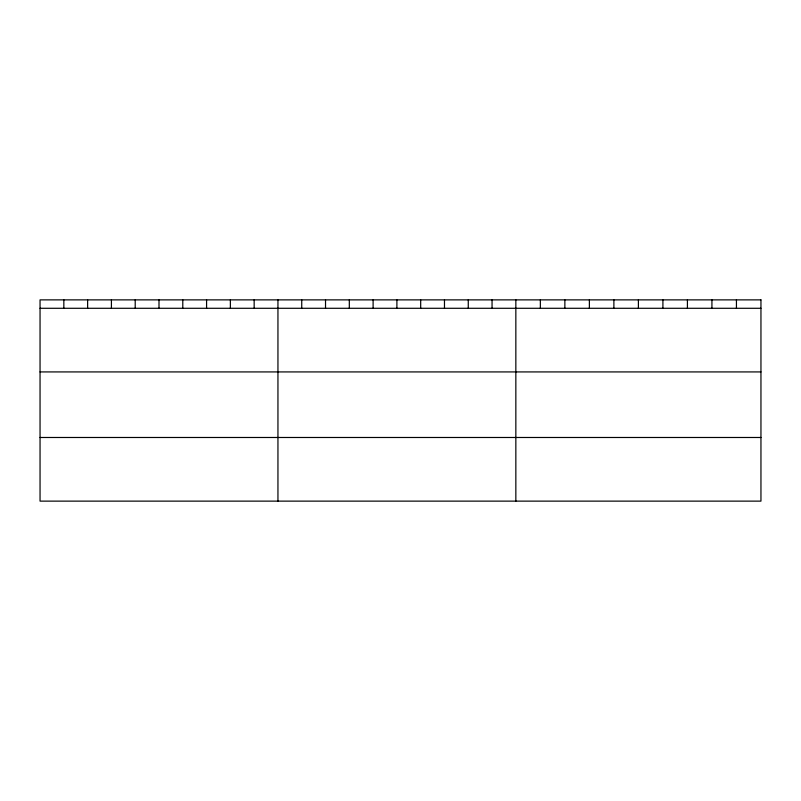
<?xml version="1.0" encoding="UTF-8"?>
<svg xmlns="http://www.w3.org/2000/svg" width="801" height="801" viewBox="0 0 801 801"><rect width="100%" height="100%" fill="white"/><g stroke="black" fill="none" stroke-linecap="round" stroke-linejoin="round"><path stroke-width="1.2" d="M40.05 308.285L760.95 308.285M40.05 371.924L760.95 371.924M40.05 437.486L760.95 437.486M736.439 299.874L736.439 308.285M711.929 299.874L711.929 308.285M687.418 299.874L687.418 308.285M662.908 299.874L662.908 308.285M638.397 299.874L638.397 308.285M613.886 299.874L613.886 308.285M589.376 299.874L589.376 308.285M564.865 299.874L564.865 308.285M540.355 299.874L540.355 308.285M515.844 299.874L515.844 501.126M492.054 299.874L492.054 308.285M468.265 299.874L468.265 308.285M444.475 299.874L444.475 308.285M420.685 299.874L420.685 308.285M396.895 299.874L396.895 308.285M373.106 299.874L373.106 308.285M349.316 299.874L349.316 308.285M325.526 299.874L325.526 308.285M301.737 299.874L301.737 308.285M277.947 299.874L277.947 501.126M254.157 299.874L254.157 308.285M230.368 299.874L230.368 308.285M206.578 299.874L206.578 308.285M182.788 299.874L182.788 308.285M158.999 299.874L158.999 308.285M135.209 299.874L135.209 308.285M111.419 299.874L111.419 308.285M87.629 299.874L87.629 308.285M63.84 299.874L63.84 308.285M760.95 299.874L40.05 299.874L40.05 501.126L760.95 501.126L760.95 299.874"/></g></svg>
